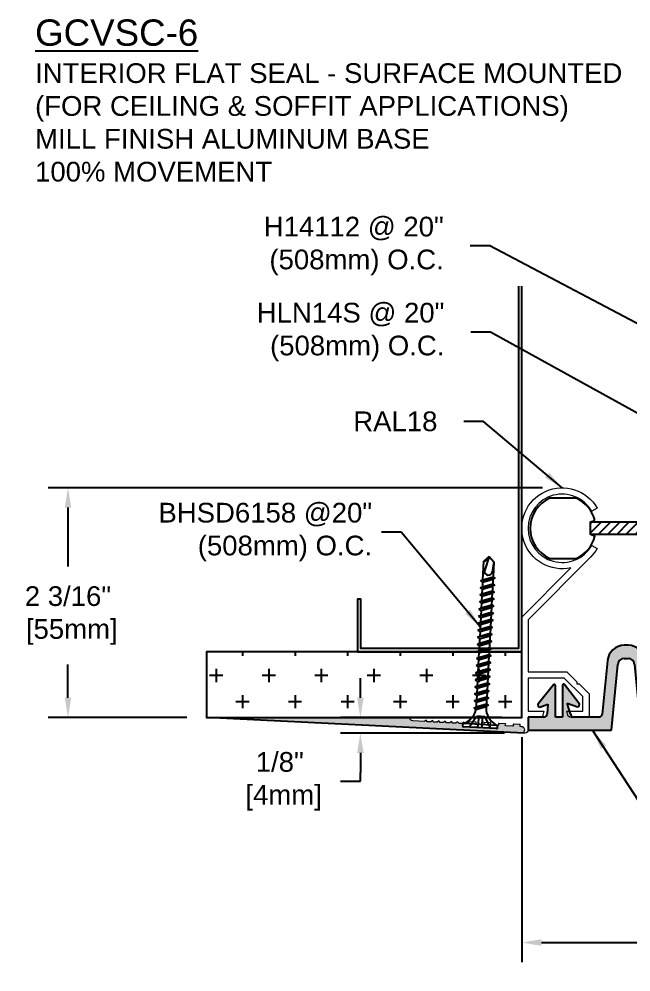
# Model space of a CAD drawing. Header units: inches. Extents: x 85.5 to 101.1, y 9.7 to 19.3.
# Drawn here: x 85.54 to 91.36, y 10.08 to 19.15 of the extents above; entities that cross this region are included whole.
import ezdxf

# ---------------------------------------------------------------- set-up
doc = ezdxf.new("R2010")
doc.units = ezdxf.units.IN
doc.header["$MEASUREMENT"] = 0
doc.linetypes.add('HIDDEN2', pattern=[0.1875, 0.125, -0.0625])
for name, color, linetype in [('Anchors', 4, 'Continuous'), ('Conditions', 1, 'Continuous'), ('Dimensions', 3, 'Continuous'), ('Fillers', 2, 'Continuous'), ('Metals', 7, 'Continuous'), ('TEXT', 2, 'Continuous')]:
    doc.layers.add(name, color=color, linetype=linetype)
doc.styles.add('ARIAL', font='arial.ttf')
doc.dimstyles.new('Arial', dxfattribs={"dimtxt": 0.1875, "dimasz": 0.1875, "dimexe": 0.1875, "dimexo": 0.1875, "dimgap": 0.1875, "dimtad": 0, "dimtih": 1, "dimtoh": 1, "dimdec": 4, "dimzin": 3, "dimdsep": 46, "dimlunit": 4, "dimtxsty": 'ARIAL', "dimcen": 0.1875, "dimadec": 0, "dimazin": 0, "dimtfac": 1, "dimtdec": 4, "dimtofl": 0, "dimtmove": 0, "dimatfit": 3, "dimfxl": 0, "dimfrac": 2, "dimtolj": 1, "dimtzin": 0, "dimarcsym": 0})

# ---------------------------------------------------------------- blocks, each defined once
blk = doc.blocks.new('RAL18')
at = {"color": 7, "linetype": 'Continuous', "lineweight": 15}
blk.add_lwpolyline([(0.4688645086923688, 1.424245100921106, -1.974984805638064), (0.7184197804570092, 1.992499999999997), (0.6664582562299413, 1.962499999999997, 3.732050807568894), (0.6664582562299417, 1.637499999999996), (0.7184197804570112, 1.607500000000001, -0.0655434628152386), (0.6572361107568208, 1.527763889243176), (0.05999999999999961, 0.9305277784863595), (0.05999999999999961, 0.4349999999999987), (0.4300000000000006, 0.4349999999999987), (0.5250344878854074, 0.3399655121145937), (0.5250344878854074, 0.318752308678997), (0.5462476913210041, 0.318752308678997), (0.6410000000000009, 0.2239999999999993), (0.6410000000000009, 0), (0.4693640881732146, 5.551115123125783e-17, -0.3394542588633697), (0.439420387558255, 0.02297660960182135), (0.4295, 0.05999999999999961), (0.5810000000000004, 0.05999999999999961), (0.5810000000000004, 0.1991471862576137), (0.4051471862576159, 0.375), (0.05999999999999961, 0.375), (0.05999999999999961, 0.05999999999999961), (0.2115, 0.05999999999999961), (0.2015796124417459, 0.02297660960182177, -0.3394542588633737), (0.1716359118267849, 0), (0.05999999999999961, 0), (0.0600000000000005, -0.1190000000000007, -0.4142135623730909), (0.02899999999999991, -0.1500000000000004), (0.02289979919597762, -0.1500000000000004, -0.6760221477094037), (0.01944149375209236, -0.1413888888888893, 0.6566978658793072), (-0.000341399230251227, -0.0880444020654334), (-0.01172715665295421, -0.08743435324436466, -0.5345111359507929), (-0.01597004754701192, -0.08028368554971), (-0.01308641663773535, -0.07425617014149737, 0.5345111359507592), (-0.01732930753179396, -0.06710550244684299), (-0.07724336805031129, -0.0638953074086217, 0.534511135950814), (-0.08222603952670315, -0.07055166952141256), (-0.08000297747823759, -0.07685280151065346, -0.5345111359507481), (-0.08498564895463101, -0.08350916362344485), (-0.1515266311961615, -0.07994389815518077, -0.5345111359507929), (-0.1557695220902193, -0.0727932304605261), (-0.1528858911809428, -0.06676571505231348, 0.5345111359507592), (-0.1571287820750014, -0.0596150473576591), (-0.2170428425935187, -0.05640485231943736, 0.5345111359507381), (-0.2220255140699106, -0.06306121443222867), (-0.2198024520214461, -0.06936234642146996, -0.5345111359508049), (-0.2247851234978384, -0.07601870853426096), (-0.291326105739369, -0.07245344306599767, -0.5345111359507682), (-0.2955689966334276, -0.06530277537134221), (-0.2926853657241499, -0.0592752599631297, 0.5345111359507106), (-0.2969282566182088, -0.05212459226847521), (-0.3568423171367261, -0.04891439723025347, 0.5345111359507381), (-0.361824988613118, -0.05557075934304478), (-0.359601926564654, -0.06187189133228621, -0.534511135950862), (-0.3645845980410458, -0.06852825344507707), (-0.4311255802825763, -0.06496298797681366, -0.5345111359507199), (-0.435368471176635, -0.05781232028215921), (-0.4324848402673576, -0.05178480487394659, 0.5345111359507592), (-0.4367277311614162, -0.04463413717929221), (-0.4966417916799335, -0.04142394214106958, 0.5345111359507381), (-0.5016244631563254, -0.04808030425386089), (-0.4994014011078612, -0.05438143624310228, -0.5345111359508585), (-0.5043840725842532, -0.06103779835589407), (-0.5353396705188196, -0.0593791975861464), (-0.5495156368888932, -0.04359813369696131), (-0.5652967007780791, -0.05777410006703487), (-0.5952537310373369, -0.05616900254792423), (-0.6094296974074105, -0.04038793865873913), (-0.6252107612965965, -0.05456390502881359), (-0.6551677915558543, -0.05295880750970294), (-0.6693437579259296, -0.03717774362051784), (-0.6851248218151138, -0.0513537099905923), (-0.7150818520743734, -0.04974861247148077), (-0.7292578184444469, -0.03396754858229656), (-0.7450388823336311, -0.04814351495237013), (-0.7749959125928907, -0.04653841743325948), (-0.7891718789629643, -0.03075735354407438), (-0.8049529428521485, -0.04493331991414884), (-0.834909973111408, -0.0433282223950382), (-0.8490859394814807, -0.0275471585058531), (-0.8648670033706658, -0.04172312487592755), (-0.8948240336299245, -0.04011802735681602), (-0.908999999999998, -0.02433696346763181), (-0.924781063889184, -0.03851292983770538), (-1.035658600769746, -0.03257211201190999, -0.398620837986327), (-1.064999999999999, -0.001616514077342757), (-1.064999999999999, 0), (0, 0), (0, 0.955380592228745)], format="xyb", close=True, dxfattribs=at)
blk = doc.blocks.new('*D13')
at = {"layer": 'Defpoints', "color": 0}
for p in [(90.3224107315539, 12.49997857216811), (96.32241073155389, 12.49997857216848), (90.3224107315539, 10.35832135248304)]:
    blk.add_point(p, dxfattribs=at)
at = {"layer": 'Dimensions', "color": 0, "lineweight": -2}
for p, q in [((90.3224107315539, 12.31247857216811), (90.3224107315539, 10.17082135248304)), ((96.32241073155389, 12.31247857216848), (96.32241073155389, 10.17082135248304)), ((90.5099107315539, 10.35832135248304), (92.61191283659886, 10.35832135248304)), ((96.13491073155389, 10.35832135248304), (94.06164851190582, 10.35832135248304))]:
    blk.add_line(p, q, dxfattribs=at)
at = {"layer": 'Dimensions', "color": 0}
for points in [[(90.5099107315539, 10.38957135248304), (90.5099107315539, 10.32707135248304), (90.3224107315539, 10.35832135248304)], [(96.13491073155389, 10.38957135248304), (96.13491073155389, 10.32707135248304), (96.32241073155389, 10.35832135248304)]]:
    blk.add_solid(points, dxfattribs=at)
at = {"layer": 'Dimensions', "color": 0, "insert": (93.33678067425234, 10.35832135248304), "char_height": 0.1875, "attachment_point": 5, "style": 'ARIAL'}
blk.add_mtext('\\A1;6"\\P [152mm]', dxfattribs=at)
blk = doc.blocks.new('*D14')
at = {"layer": 'Defpoints', "color": 0}
for p in [(90.70741073155389, 14.6849785721681), (86.0050622486363, 12.49997857216848), (87.32241073155389, 12.49997857216848)]:
    blk.add_point(p, dxfattribs=at)
at = {"layer": 'Dimensions', "color": 0, "lineweight": -2}
for p, q in [((90.51991073155389, 14.6849785721681), (85.8175622486363, 14.6849785721681)), ((86.0050622486363, 14.4974785721681), (86.0050622486363, 13.93539061464067)), ((86.0050622486363, 12.68747857216848), (86.0050622486363, 13.00513822719183)), ((87.13491073155389, 12.49997857216848), (85.8175622486363, 12.49997857216848))]:
    blk.add_line(p, q, dxfattribs=at)
at = {"layer": 'Dimensions', "color": 0}
for points in [[(85.9738122486363, 14.4974785721681), (86.0363122486363, 14.4974785721681), (86.0050622486363, 14.6849785721681)], [(85.9738122486363, 12.68747857216848), (86.0363122486363, 12.68747857216848), (86.0050622486363, 12.49997857216848)]]:
    blk.add_solid(points, dxfattribs=at)
at = {"layer": 'Dimensions', "color": 0, "insert": (86.0050622486363, 13.47026442091627), "char_height": 0.1875, "attachment_point": 5, "style": 'ARIAL'}
blk.add_mtext('\\A1;2 3/16"\\P [55mm]', dxfattribs=at)
blk = doc.blocks.new('SB12')
h = blk.add_hatch()
h.set_pattern_fill('ANSI31', color=256, scale=0.5, style=0)
h.set_pattern_definition([(45, (0, 0), (-0.04419417382415922, 0.04419417382415922), [])])
h.paths.add_polyline_path([(3.97333887663977, 6.768087441470902), (3.97333887663977, 6.648087441470913), (5.738826356915608, 6.648087441470913), (5.738826356915607, 6.678096078295983), (5.767649275938555, 6.697176361339647), (5.71000343789266, 6.718998521602167), (5.738826356915608, 6.738078804645831), (5.738826356915608, 6.768087441470901)])
h.paths.add_polyline_path([(5.808826356915607, 6.768087441470903), (5.808826356915607, 6.738078804645831), (5.780003437892662, 6.718998521602168), (5.837649275938555, 6.697176361339647), (5.808826356915608, 6.678096078295983), (5.808826356915608, 6.648087441470912), (6.825783235019199, 6.648087441470912), (6.825783235019199, 6.678096078295983), (6.854606154042147, 6.697176361339648), (6.796960315996253, 6.718998521602167), (6.8257832350192, 6.738078804645832), (6.8257832350192, 6.768087441470902)])
h.paths.add_polyline_path([(6.895783235019199, 6.768087441470902), (6.895783235019199, 6.738078804645832), (6.866960315996254, 6.718998521602168), (6.924606154042147, 6.697176361339648), (6.8957832350192, 6.678096078295984), (6.895783235019201, 6.648087441470913), (9.136470528118641, 6.648087441470911), (9.136470528118641, 6.768087441470903)])
for p, q in [((5.738826356915607, 6.838111356525239), (5.738826356915607, 6.738078804645831)), ((5.808826356915607, 6.838111356525239), (5.808826356915607, 6.738078804645831)), ((6.825783235019199, 6.838111356525239), (6.825783235019199, 6.738078804645831)), ((6.895783235019199, 6.838111356525239), (6.895783235019199, 6.738078804645831)), ((5.738826356915607, 6.738078804645831), (5.71000343789266, 6.718998521602167)), ((5.767649275938553, 6.697176361339647), (5.71000343789266, 6.718998521602167)), ((5.808826356915607, 6.738078804645831), (5.780003437892661, 6.718998521602167)), ((5.837649275938554, 6.697176361339647), (5.780003437892661, 6.718998521602167)), ((6.825783235019199, 6.738078804645831), (6.796960315996253, 6.718998521602167)), ((6.854606154042146, 6.697176361339647), (6.796960315996253, 6.718998521602167)), ((6.895783235019199, 6.738078804645831), (6.866960315996253, 6.718998521602167)), ((6.924606154042146, 6.697176361339647), (6.866960315996253, 6.718998521602167)), ((5.738826356915607, 6.678096078295983), (5.767649275938553, 6.697176361339647)), ((5.738826356915607, 6.678096078295983), (5.738826356915607, 6.578063526416575)), ((5.808826356915607, 6.678096078295983), (5.837649275938554, 6.697176361339647)), ((5.808826356915607, 6.678096078295983), (5.808826356915607, 6.578063526416575)), ((6.825783235019199, 6.678096078295983), (6.854606154042146, 6.697176361339647)), ((6.825783235019199, 6.678096078295983), (6.825783235019199, 6.578063526416575)), ((6.895783235019199, 6.678096078295983), (6.924606154042146, 6.697176361339647)), ((6.895783235019199, 6.678096078295983), (6.895783235019199, 6.578063526416575))]:
    blk.add_line(p, q)
for points in [[(4.014366140256628, 6.7824342654869, 0.233897114275723), (3.835838876639774, 6.994498422405647), (3.585838876639773, 6.994498422405639, 0.6546536707079772), (3.585838876639773, 6.42167646053616), (3.835838876639774, 6.42167646053616, 0.2338971142757231), (4.014366140256628, 6.633740617454899), (3.97333887663977, 6.648087441470912), (3.97333887663977, 6.768087441470902)], [(9.136470528118641, 6.782434265486904), (8.628222041641648, 6.7824342654869, -0.2338971142757231), (8.806749305258498, 6.994498422405647), (9.056749305258498, 6.994498422405639, -0.6546536707079772), (9.056749305258498, 6.421676460536167), (8.806749305258498, 6.421676460536167, -0.2338971142757231), (8.628222041641648, 6.633740617454899), (9.136470528118641, 6.63374061745491)]]:
    blk.add_lwpolyline(points, format="xyb", close=True)
for points in [[(3.97333887663977, 6.768087441470902), (5.738826356915607, 6.768087441470902)], [(5.808826356915607, 6.768087441470902), (6.825783235019199, 6.768087441470902)], [(6.895783235019199, 6.768087441470902), (9.136470528118641, 6.768087441470902)], [(5.738826356915607, 6.648087441470912), (3.97333887663977, 6.648087441470912)], [(6.825783235019199, 6.648087441470912), (5.808826356915607, 6.648087441470912)], [(9.136470528118641, 6.648087441470912), (6.895783235019199, 6.648087441470912)]]:
    blk.add_lwpolyline(points)
blk = doc.blocks.new('VS600S')
blk.add_hatch(color=256).paths.add_polyline_path([(5.682736587086522, 5.409822675387366, -0.3888787318530627), (5.744500658368212, 5.466419019337026), (5.788383303861428, 5.466419019337026, -0.3888787318529865), (5.85014737514312, 5.409822675387378), (5.912739645991965, 4.782264745836432), (6.723305880795453, 4.78226474583643), (6.7858981516443, 5.409822675387379, -0.3888787318529828), (6.847662222925992, 5.466419019337026), (6.891544868419208, 5.466419019337026, -0.3888787318530511), (6.953308939700897, 5.409822675387367), (7.015901210549743, 4.782264745836431), (7.472167445353229, 4.78226474583643), (7.534759716202077, 5.409822675387373, -0.3888787318530209), (7.596523787483768, 5.466419019337026), (7.640406432976983, 5.466419019337026, -0.388878731852903), (7.702170504258669, 5.4098226753874), (7.764762775107518, 4.782264745836431), (8.221029009911001, 4.78226474583643), (8.28362128075985, 5.409822675387379, -0.3888787318529828), (8.345385352041541, 5.466419019337026), (8.383930237306025, 5.466419019337026, -0.3888787318528728), (8.445694308587713, 5.409822675387406), (8.508286579436561, 4.78226474583643), (9.31710329817688, 4.782264745836688), (9.317103298176882, 4.907264745836689), (9.162041794857535, 4.907264745836689, -0.4142135623732294), (9.131041794857543, 4.938264745836695), (9.107093531467712, 5.032264745836689), (9.201807138805883, 5.002138042918531, 0.6848252874135616), (9.215288721875071, 5.036911225309258), (9.074175784051763, 5.215726338123105, 0.6766196696943778), (9.056942228610323, 5.208821580656283), (9.056942228610321, 4.907264745836688), (8.986942228610301, 4.907264745836689), (8.986942228610301, 5.212294079385138, 0.6375892073343804), (8.970503051338426, 5.219945026781453), (8.824884080327095, 5.039122760699688, 0.6996576965697484), (8.837762434870868, 5.00382086590705), (8.91734760951383, 5.039428499735224), (8.912842627843103, 4.938264745836695, -0.4142135623730448), (8.88184262784311, 4.907264745836696), (8.835872808987109, 4.907264745836689), (8.628265069669405, 4.907264745836696, -0.3882636441144899), (8.597388880006768, 4.935496910597841), (8.545313778396885, 5.443538249662139, 0.3888787318530066), (8.383930237306027, 5.591419019337025), (8.345385352041543, 5.591419019337025, 0.3888787318529264), (8.184001810950683, 5.44353824966218), (8.131926709340789, 4.935496910597743, -0.3882636441149132), (8.101050519678017, 4.907264745836431), (7.900895892509258, 4.907264745836431), (7.884742007576889, 4.907264745836431, -0.3862787949787637), (7.853885662599669, 4.935283810639771), (7.801789974067843, 5.443538249662132, 0.3888787318530246), (7.640406432976981, 5.591419019337028), (7.596523787483767, 5.591419019337028, 0.3888787318530101), (7.435140246392904, 5.443538249662138), (7.383065144783007, 4.935496910597706, -0.3882636441145956), (7.352188955120239, 4.907264745836431), (7.135879700782729, 4.907264745836437, -0.388263644114567), (7.105003511119968, 4.935496910597705), (7.052928409510071, 5.443538249662143, 0.388878731853), (6.891544868419206, 5.591419019337028), (6.847662222925994, 5.591419019337028, 0.3888787318530056), (6.686278681835129, 5.443538249662139), (6.634203580225229, 4.935496910597701, -0.3882636441594083), (6.603327390567144, 4.907264745836432), (6.464015074301652, 4.907264745836777, -0.4142135623724992), (6.433015074301736, 4.938264745836783), (6.407836500195728, 5.024925057816484), (6.498327584589718, 4.984760476064, 0.6848252874133787), (6.511809167658916, 5.019533658454721), (6.355561104481659, 5.204192553144157, 0.6766196696941819), (6.338327549040226, 5.19728779567733), (6.353015074301723, 4.907264745836777), (6.283015074301701, 4.907264745836777), (6.295604361354705, 5.199711764052338, 0.6375892073343244), (6.279165184082827, 5.207362711448645), (6.124326364382669, 5.016399484161036, 0.6996576965697481), (6.137204718926441, 4.981097589368396), (6.225045246324088, 5.021290256607978), (6.225046308869722, 5.021294261043078), (6.225053492208201, 5.021292355000212), (6.225053997961719, 5.021294261042713), (6.225045246324087, 5.021290256607977), (6.203022749897253, 4.938293672993585, -0.0002332835635085085), (6.203022763393715, 4.938264745836433), (6.212453223228932, 4.973805491674958), (6.212445534136837, 4.973805491674958), (6.212452717475317, 4.973803585632092), (6.203022763393715, 4.938264745836433, -0.4142135623730195), (6.172022763393714, 4.907264745836438), (6.032718136224958, 4.907264745836432, -0.3882636441146641), (6.00184194656219, 4.935496910597712), (5.94976684495229, 5.443538249662145, 0.3888787318529954), (5.788383303861426, 5.591419019337028), (5.744500658368214, 5.591419019337028, 0.3888787318530041), (5.583117117277349, 5.44353824966214), (5.531042015667452, 4.935496910597707, -0.3882636441145745), (5.500165826004691, 4.907264745836438), (5.283856571667181, 4.907264745836432, -0.388263644114603), (5.252980382004413, 4.935496910597708), (5.200905280394516, 5.443538249662136, 0.3888787318530158), (5.039521739303653, 5.591419019337028), (4.995639093810439, 5.591419019337028, 0.3888787318530232), (4.834255552719577, 5.443538249662133), (4.782159864187761, 4.935283810639859, -0.3862787949795943), (4.751303519210533, 4.907264745836432), (4.735149634278162, 4.907264745836432), (4.534995007109403, 4.907264745836432, -0.3882636441145646), (4.504118817446635, 4.935496910597705), (4.452043715836741, 5.443538249662146, 0.388878731852989), (4.290660174745879, 5.591419019337025), (4.25211528948139, 5.591419019337025, 0.3888787318529848), (4.090731748390528, 5.443538249662149), (4.038656646780632, 4.935496910597691, -0.3882636441149855), (4.007780457117805, 4.907264745836326), (3.907234818679051, 4.907264745836333), (3.754397036256314, 4.907264745836333, -0.3183450997018038), (3.729584477890803, 4.938264745836332), (3.697668325857094, 5.038990185237997), (3.796587620446332, 5.005703229748228, 0.6996576965697402), (3.809465974990105, 5.041005124540868), (3.669410382840818, 5.219945026781087, 0.6375892073344641), (3.652971205568941, 5.212294079384774), (3.652971205568941, 4.907264745836326), (3.582971205568918, 4.907264745836326), (3.582971205568919, 5.20882158065592, 0.6766196696942588), (3.565737650127481, 5.215726338122744), (3.419653821526988, 5.037264745836329, 0.6848252874134043), (3.433135404596182, 5.002491563445608), (3.510616058612656, 5.032264745836326), (3.502971205568928, 4.938264745836332, -0.4142135623730951), (3.471971205568929, 4.907264745836333), (3.317103298176812, 4.907264745836333), (3.31710329817689, 4.78226474583643), (4.127758947350852, 4.78226474583643), (4.190351218199704, 5.40982267538737, -0.3888787318530486), (4.252115289481398, 5.466419019337027), (4.290660174745881, 5.466419019337026, -0.3888787318529782), (4.352424246027571, 5.409822675387378), (4.415016516876417, 4.78226474583643), (4.871282751679904, 4.782264745836432), (4.933875022528747, 5.409822675387364, -0.3888787318530785), (4.995639093810438, 5.466419019337027), (5.039521739303653, 5.466419019337026, -0.3888787318526777), (5.101285810585336, 5.409822675387445), (5.163878081434192, 4.78226474583643), (5.620144316237678, 4.782264745836432)])
at = {"layer": 'Fillers'}
blk.add_lwpolyline([(7.702170504258671, 5.40982267538738), (7.764762775107517, 4.782264745836431), (8.221029009911003, 4.78226474583643), (8.28362128075985, 5.40982267538738, -0.3888787318529873), (8.345385352041543, 5.466419019337026), (8.383930237306028, 5.466419019337026, -0.3888787318529742), (8.445694308587715, 5.40982267538738), (8.508286579436561, 4.78226474583643), (9.317103298176882, 4.782264745836688), (9.317103298176882, 4.907264745836689), (9.16204179485752, 4.907264745836689, -0.414213562373095), (9.131041794857543, 4.938264745836695), (9.10709353146771, 5.032264745836689), (9.201807138805881, 5.002138042918532, 0.6848252874134491), (9.215288721875075, 5.036911225309255), (9.074175784051759, 5.215726338123109, 0.676619669694249), (9.056942228610323, 5.208821580656282), (9.056942228610323, 4.907264745836689), (8.986942228610301, 4.907264745836689), (8.986942228610301, 5.212294079385136, 0.6375892073345459), (8.970503051338424, 5.219945026781451), (8.824884080327095, 5.039122760699688, 0.6996576965697482), (8.837762434870868, 5.00382086590705), (8.91734760951383, 5.039428499735224), (8.912842627843103, 4.938264745836695, -0.414213562373095), (8.881842627843104, 4.907264745836696), (8.835872808987109, 4.907264745836689), (8.628265069669553, 4.907264745836696, -0.3882636441145582), (8.597388880006783, 4.935496910597704), (8.545313778396885, 5.443538249662147, 0.3888787318529903), (8.383930237306028, 5.591419019337025), (8.345385352041543, 5.591419019337025, 0.3888787318529864), (8.18400181095068, 5.443538249662147), (8.131926709340785, 4.935496910597704, -0.3882636441145653), (8.101050519678015, 4.907264745836431), (7.900895892509258, 4.907264745836431), (7.884742007576886, 4.907264745836431, -0.3862787949800069), (7.853885662599655, 4.935283810639906), (7.801789974067841, 5.443538249662147, 0.3888787318529906), (7.640406432976985, 5.591419019337028), (7.596523787483765, 5.591419019337028, 0.3888787318529909), (7.435140246392905, 5.443538249662147), (7.383065144783007, 4.935496910597704, -0.3882636441145565), (7.352188955120241, 4.907264745836431), (7.135879700782731, 4.907264745836437, -0.3882636441145685), (7.105003511119968, 4.935496910597704), (7.05292840951007, 5.443538249662147, 0.3888787318529912), (6.891544868419206, 5.591419019337028), (6.847662222925994, 5.591419019337028, 0.3888787318529911), (6.68627868183513, 5.443538249662147), (6.634203580225229, 4.935496910597704, -0.3882636441145581), (6.60332739057198, 4.907264745836432), (6.464015074301713, 4.907264745836777, -0.4142135623730784), (6.433015074301736, 4.938264745836783), (6.407836500195728, 5.024925057816482), (6.498327584589717, 4.984760476064, 0.6848252874134466), (6.511809167658914, 5.019533658454723), (6.355561104481659, 5.204192553144157, 0.6766196696941819), (6.338327549040226, 5.19728779567733), (6.353015074301723, 4.907264745836777), (6.283015074301701, 4.907264745836777), (6.295604361354705, 5.199711764052331, 0.6375892073345385), (6.279165184082828, 5.207362711448646), (6.124326364382668, 5.016399484161035, 0.699657696569719), (6.137204718926441, 4.981097589368396), (6.225053997961719, 5.021294261042714), (6.203022763393715, 4.938264745836433, -0.4142135623730615), (6.172022763393709, 4.907264745836438), (6.032718136224954, 4.907264745836432, -0.3882636441145551), (6.001841946562191, 4.935496910597704), (5.94976684495229, 5.443538249662147, 0.3888787318529912), (5.788383303861426, 5.591419019337028), (5.744500658368214, 5.591419019337028, 0.3888787318529911), (5.58311711727735, 5.443538249662147), (5.531042015667452, 4.935496910597704, -0.3882636441145683), (5.50016582600469, 4.907264745836438), (5.283856571667179, 4.907264745836432, -0.3882636441145564), (5.252980382004413, 4.935496910597704), (5.200905280394515, 5.443538249662147, 0.3888787318529908), (5.039521739303655, 5.591419019337028), (4.995639093810436, 5.591419019337028, 0.3888787318529907), (4.834255552719579, 5.443538249662147), (4.782159864187765, 4.935283810639907, -0.3862787949800308), (4.751303519210534, 4.907264745836432), (4.735149634278162, 4.907264745836432), (4.534995007109405, 4.907264745836432, -0.3882636441145735), (4.504118817446635, 4.935496910597704), (4.452043715836741, 5.443538249662147, 0.3888787318529908), (4.290660174745877, 5.591419019337025), (4.252115289481392, 5.591419019337025, 0.3888787318529909), (4.090731748390528, 5.443538249662147), (4.038656646780634, 4.935496910597704, -0.3882636441145709), (4.007780457117864, 4.907264745836326), (3.907234818679051, 4.907264745836333), (3.754397036256314, 4.907264745836333, -0.3183450997018066), (3.729584477890803, 4.938264745836332), (3.697668325857094, 5.038990185237996), (3.796587620446331, 5.005703229748228, 0.6996576965697482), (3.809465974990105, 5.041005124540868), (3.669410382840818, 5.219945026781087, 0.6375892073345266), (3.652971205568941, 5.212294079384773), (3.652971205568941, 4.907264745836326), (3.582971205568919, 4.907264745836326), (3.582971205568919, 5.208821580655918, 0.6766196696942264), (3.565737650127482, 5.215726338122746), (3.419653821526989, 5.03726474583633, 0.6848252874134382), (3.433135404596182, 5.002491563445608), (3.510616058612657, 5.032264745836326), (3.502971205568928, 4.938264745836332, -0.414213562373095), (3.471971205568929, 4.907264745836333), (3.317103298176812, 4.907264745836333), (3.317103298176891, 4.78226474583643), (4.127758947350852, 4.78226474583643), (4.190351218199705, 5.40982267538738, -0.3888787318529741), (4.252115289481392, 5.466419019337027), (4.290660174745877, 5.466419019337026, -0.3888787318529873), (4.352424246027571, 5.40982267538738), (4.415016516876417, 4.78226474583643), (4.871282751679903, 4.782264745836432), (4.933875022528749, 5.40982267538738, -0.3888787318529899), (4.995639093810436, 5.466419019337027), (5.039521739303652, 5.466419019337026, -0.3888787318529865), (5.101285810585342, 5.40982267538738), (5.163878081434191, 4.78226474583643), (5.620144316237678, 4.782264745836432), (5.682736587086524, 5.40982267538738, -0.3888787318529858), (5.74450065836821, 5.466419019337026), (5.788383303861426, 5.466419019337026, -0.3888787318529873), (5.85014737514312, 5.40982267538738), (5.912739645991966, 4.782264745836432), (6.723305880795454, 4.78226474583643), (6.7858981516443, 5.40982267538738, -0.3888787318529873), (6.847662222925994, 5.466419019337026), (6.89154486841921, 5.466419019337026, -0.3888787318529858), (6.953308939700896, 5.40982267538738), (7.015901210549742, 4.782264745836431), (7.472167445353229, 4.78226474583643), (7.534759716202078, 5.40982267538738, -0.3888787318529865), (7.596523787483768, 5.466419019337026), (7.640406432976985, 5.466419019337026, -0.3888787318529899)], format="xyb", close=True, dxfattribs=at)
blk = doc.blocks.new('*D15')
at = {"layer": 'Defpoints', "color": 0}
for p in [(88.78729445008534, 12.4999785721681), (90.3224107315539, 12.4999785721681), (90.34531053074988, 12.34997857216772)]:
    blk.add_point(p, dxfattribs=at)
at = {"layer": 'Dimensions', "color": 0, "lineweight": -2}
for p, q in [((88.78729445008534, 12.6874785721681), (88.78729445008534, 12.8749785721681)), ((90.1349107315539, 12.4999785721681), (88.59979445008534, 12.4999785721681)), ((90.15781053074988, 12.34997857216772), (88.59979445008534, 12.34997857216772)), ((88.78729445008534, 12.16247857216772), (88.78729445008534, 11.97497857216772)), ((88.78729445008534, 11.89253762713286), (88.78729445008534, 11.97497857216772)), ((88.59979445008534, 11.89253762713286), (88.78729445008534, 11.89253762713286))]:
    blk.add_line(p, q, dxfattribs=at)
at = {"layer": 'Dimensions', "color": 0}
for points in [[(88.75604445008534, 12.6874785721681), (88.81854445008534, 12.6874785721681), (88.78729445008534, 12.4999785721681)], [(88.75604445008534, 12.16247857216772), (88.81854445008534, 12.16247857216772), (88.78729445008534, 12.34997857216772)]]:
    blk.add_solid(points, dxfattribs=at)
at = {"layer": 'Dimensions', "color": 0, "insert": (88.02060362471018, 11.89253762713287), "char_height": 0.1875, "attachment_point": 5, "style": 'ARIAL'}
blk.add_mtext('\\A1;1/8"\\P [4mm]', dxfattribs=at)
blk = doc.blocks.new('BHSD6158')
for p, q in [((-0.1576875000000002, 0), (0.1576875000000002, 0)), ((-0.1655000000000002, -0.0078125), (-0.1655000000000002, -0.02318750000000058)), ((-0.1576875000000002, -0.03100000000000058), (0.1576875000000002, -0.03100000000000058)), ((0.1655000000000002, -0.0078125), (0.1655000000000002, -0.02318750000000058)), ((-0.04848868122466454, -0.2063291676203463), (-0.04848868122466476, -0.1655000000000006)), ((0.04848868122466388, -0.17265668700019), (-0.04848868122466454, -0.2063291676203463)), ((0.04848868122466388, -0.17265668700019), (0.04848868122466476, -0.1655000000000015)), ((0.06950000000000056, -0.1842877005588246), (0.04848868122466388, -0.17265668700019)), ((-0.069500000000001, -0.2179601811789809), (0.06950000000000056, -0.1842877005588246)), ((-0.069500000000001, -0.2179601811789809), (-0.04848868122466454, -0.2063291676203463)), ((-0.069500000000001, -0.2179601811789809), (-0.04848868122466454, -0.2295911947376164)), ((-0.069500000000001, -0.2853051424192916), (0.06950000000000056, -0.2516326617991353)), ((0.04848868122466388, -0.1959187141174601), (-0.04848868122466454, -0.2295911947376164)), ((-0.04848868122466454, -0.273674128860657), (-0.04848868122466454, -0.2295911947376164)), ((0.04848868122466388, -0.2400016482405007), (-0.04848868122466454, -0.273674128860657)), ((0.04848868122466388, -0.2632636753577717), (-0.04848868122466454, -0.296936155977928)), ((0.06950000000000056, -0.1842877005588246), (0.04848868122466388, -0.1959187141174601)), ((0.04848868122466476, -0.2400016482405007), (0.04848868122466476, -0.1959187141174601)), ((0.06950000000000056, -0.2516326617991353), (0.04848868122466388, -0.2400016482405007)), ((0.06950000000000056, -0.2516326617991362), (0.04848868122466388, -0.2632636753577717)), ((0.04848868122466476, -0.3073466094808124), (0.04848868122466476, -0.2632636753577717)), ((-0.069500000000001, -0.2853051424192916), (-0.04848868122466454, -0.273674128860657)), ((-0.069500000000001, -0.2853051424192916), (-0.04848868122466454, -0.296936155977928)), ((-0.069500000000001, -0.3526501036596041), (0.06950000000000056, -0.3189776230394479)), ((-0.069500000000001, -0.3526501036596033), (-0.04848868122466454, -0.3410190901009678)), ((-0.069500000000001, -0.3526501036596041), (-0.04848868122466454, -0.3642811172182387)), ((-0.04848868122466454, -0.3410190901009678), (-0.04848868122466454, -0.296936155977928)), ((0.04848868122466388, -0.3073466094808124), (-0.04848868122466454, -0.3410190901009678)), ((0.04848868122466388, -0.3306086365980825), (-0.04848868122466454, -0.3642811172182387)), ((0.06950000000000056, -0.3189776230394479), (0.04848868122466388, -0.3073466094808124)), ((0.06950000000000056, -0.3189776230394479), (0.04848868122466388, -0.3306086365980825)), ((0.04848868122466476, -0.374691570721124), (0.04848868122466476, -0.3306086365980825)), ((-0.069500000000001, -0.4199950648999149), (0.06950000000000056, -0.3863225842797586)), ((-0.069500000000001, -0.4199950648999149), (-0.04848868122466454, -0.4083640513412803)), ((-0.069500000000001, -0.4199950648999149), (-0.04848868122466454, -0.4316260784585504)), ((-0.04848868122466454, -0.4083640513412803), (-0.04848868122466454, -0.3642811172182387)), ((0.04848868122466388, -0.374691570721124), (-0.04848868122466454, -0.4083640513412803)), ((0.04848868122466388, -0.397953597838395), (-0.04848868122466454, -0.4316260784585504)), ((-0.04848868122466454, -0.475709012581591), (-0.04848868122466454, -0.4316260784585504)), ((0.04848868122466388, -0.4420365319614357), (-0.04848868122466454, -0.475709012581591)), ((0.06950000000000056, -0.3863225842797586), (0.04848868122466388, -0.374691570721124)), ((0.06950000000000056, -0.3863225842797595), (0.04848868122466388, -0.397953597838395)), ((0.04848868122466476, -0.4420365319614348), (0.04848868122466476, -0.3979535978383941)), ((0.06950000000000056, -0.4536675455200712), (0.04848868122466388, -0.4420365319614357)), ((-0.069500000000001, -0.4873400261402265), (0.06950000000000056, -0.4536675455200712)), ((-0.069500000000001, -0.4873400261402265), (-0.04848868122466454, -0.475709012581591)), ((-0.069500000000001, -0.4873400261402265), (-0.04848868122466454, -0.498971039698862)), ((-0.069500000000001, -0.5546849873805382), (0.06950000000000056, -0.5210125067603819)), ((-0.069500000000001, -0.5546849873805382), (-0.04848868122466454, -0.5430539738219036)), ((0.04848868122466388, -0.4652985590787058), (-0.04848868122466454, -0.498971039698862)), ((-0.04848868122466454, -0.5430539738219036), (-0.04848868122466454, -0.498971039698862)), ((0.04848868122466388, -0.5093814932017473), (-0.04848868122466454, -0.5430539738219036)), ((0.04848868122466388, -0.5326435203190174), (-0.04848868122466454, -0.5663160009391728)), ((0.06950000000000056, -0.4536675455200712), (0.04848868122466388, -0.4652985590787058)), ((0.04848868122466476, -0.5093814932017473), (0.04848868122466476, -0.4652985590787058)), ((0.06950000000000056, -0.5210125067603819), (0.04848868122466388, -0.5093814932017473)), ((0.06950000000000056, -0.5210125067603819), (0.04848868122466388, -0.5326435203190174)), ((0.04848868122466476, -0.5767264544420581), (0.04848868122466476, -0.5326435203190165)), ((-0.069500000000001, -0.5546849873805382), (-0.04848868122466454, -0.5663160009391728)), ((-0.069500000000001, -0.6220299486208498), (0.06950000000000056, -0.5883574680006936)), ((-0.069500000000001, -0.6220299486208489), (-0.04848868122466454, -0.6103989350622143)), ((-0.069500000000001, -0.6220299486208498), (-0.04848868122466454, -0.6336609621794853)), ((-0.04848868122466454, -0.6103989350622143), (-0.04848868122466454, -0.5663160009391728)), ((0.04848868122466388, -0.576726454442059), (-0.04848868122466454, -0.6103989350622143)), ((0.04848868122466388, -0.599988481559329), (-0.04848868122466454, -0.6336609621794853)), ((-0.04848868122466454, -0.677743896302526), (-0.04848868122466454, -0.6336609621794853)), ((0.06950000000000056, -0.5883574680006936), (0.04848868122466388, -0.576726454442059)), ((0.06950000000000056, -0.5883574680006944), (0.04848868122466388, -0.599988481559329)), ((0.04848868122466476, -0.6440714156823697), (0.04848868122466476, -0.599988481559329)), ((-0.069500000000001, -0.6893749098611615), (0.06950000000000056, -0.6557024292410052)), ((-0.069500000000001, -0.6893749098611615), (-0.04848868122466454, -0.677743896302526)), ((-0.069500000000001, -0.6893749098611615), (-0.04848868122466454, -0.7010059234197961)), ((-0.069500000000001, -0.7567198711014731), (0.06950000000000056, -0.7230473904813168)), ((0.04848868122466388, -0.6440714156823706), (-0.04848868122466454, -0.677743896302526)), ((0.04848868122466388, -0.6673334427996407), (-0.04848868122466454, -0.7010059234197961)), ((-0.04848868122466454, -0.7450888575428376), (-0.04848868122466454, -0.7010059234197961)), ((0.04848868122466388, -0.7114163769226813), (-0.04848868122466454, -0.7450888575428376)), ((0.06950000000000056, -0.6557024292410052), (0.04848868122466388, -0.6440714156823706)), ((0.06950000000000056, -0.6557024292410052), (0.04848868122466388, -0.6673334427996407)), ((0.04848868122466476, -0.7114163769226813), (0.04848868122466476, -0.6673334427996398)), ((0.06950000000000056, -0.7230473904813168), (0.04848868122466388, -0.7114163769226813)), ((0.06950000000000056, -0.7230473904813177), (0.04848868122466388, -0.7346784040399523)), ((-0.069500000000001, -0.7567198711014722), (-0.04848868122466454, -0.7450888575428376)), ((-0.069500000000001, -0.7567198711014731), (-0.04848868122466454, -0.7683508846601086)), ((-0.069500000000001, -0.8240648323417847), (0.06950000000000056, -0.7903923517216285)), ((-0.069500000000001, -0.8240648323417847), (-0.04848868122466454, -0.8124338187831492)), ((0.04848868122466388, -0.7346784040399523), (-0.04848868122466454, -0.7683508846601086)), ((-0.04848868122466454, -0.8124338187831492), (-0.04848868122466454, -0.7683508846601086)), ((0.04848868122466388, -0.7787613381629939), (-0.04848868122466454, -0.8124338187831492)), ((0.04848868122466388, -0.8020233652802631), (-0.04848868122466454, -0.8356958459004193)), ((0.04848868122466476, -0.778761338162993), (0.04848868122466476, -0.7346784040399523)), ((0.06950000000000056, -0.7903923517216285), (0.04848868122466388, -0.7787613381629939)), ((0.06950000000000056, -0.7903923517216285), (0.04848868122466388, -0.8020233652802631)), ((0.04848868122466476, -0.8461062994033046), (0.04848868122466476, -0.8020233652802631)), ((-0.069500000000001, -0.8240648323417847), (-0.04848868122466454, -0.8356958459004193)), ((-0.069500000000001, -0.8914097935820955), (0.06950000000000056, -0.8577373129619392)), ((-0.069500000000001, -0.8914097935820955), (-0.04848868122466454, -0.8797787800234609)), ((-0.069500000000001, -0.8914097935820955), (-0.04848868122466454, -0.903040807140731)), ((-0.04848868122466454, -0.8797787800234609), (-0.04848868122466454, -0.8356958459004193)), ((0.04848868122466388, -0.8461062994033046), (-0.04848868122466454, -0.8797787800234609)), ((0.04848868122466388, -0.8693683265205756), (-0.04848868122466454, -0.903040807140731)), ((-0.04848868122466454, -0.9471237412637716), (-0.04848868122466454, -0.903040807140731)), ((0.06950000000000056, -0.8577373129619392), (0.04848868122466388, -0.8461062994033046)), ((0.06950000000000056, -0.8577373129619401), (0.04848868122466388, -0.8693683265205756)), ((0.04848868122466476, -0.9134512606436154), (0.04848868122466476, -0.8693683265205747)), ((-0.069500000000001, -0.958754754822408), (0.06950000000000056, -0.9250822742022518)), ((-0.069500000000001, -0.9587547548224071), (-0.04848868122466454, -0.9471237412637716)), ((-0.069500000000001, -0.958754754822408), (-0.04848868122466454, -0.9703857683810426)), ((-0.069500000000001, -1.026099716062719), (0.06950000000000056, -0.9924272354425625)), ((0.04848868122466388, -0.9134512606436163), (-0.04848868122466454, -0.9471237412637716)), ((0.04848868122466388, -0.9367132877608864), (-0.04848868122466454, -0.9703857683810426)), ((-0.04848868122466454, -1.014468702504084), (-0.04848868122466454, -0.9703857683810426)), ((0.04848868122466388, -0.9807962218839279), (-0.04848868122466454, -1.014468702504084)), ((0.06950000000000056, -0.9250822742022518), (0.04848868122466388, -0.9134512606436163)), ((0.06950000000000056, -0.9250822742022518), (0.04848868122466388, -0.9367132877608864)), ((0.04848868122466476, -0.9807962218839279), (0.04848868122466476, -0.9367132877608864)), ((0.06950000000000056, -0.9924272354425625), (0.04848868122466388, -0.9807962218839279)), ((0.06950000000000056, -0.9924272354425634), (0.04848868122466388, -1.004058249001198)), ((-0.069500000000001, -1.026099716062719), (-0.04848868122466454, -1.014468702504084)), ((-0.069500000000001, -1.026099716062719), (-0.04848868122466454, -1.037730729621354)), ((-0.069500000000001, -1.09344467730303), (0.06950000000000056, -1.059772196682874)), ((-0.069500000000001, -1.09344467730303), (-0.04848868122466454, -1.081813663744395)), ((0.04848868122466388, -1.004058249001198), (-0.04848868122466454, -1.037730729621354)), ((-0.04848868122466454, -1.081813663744395), (-0.04848868122466454, -1.037730729621354)), ((0.04848868122466388, -1.04814118312424), (-0.04848868122466454, -1.081813663744395)), ((0.04848868122466388, -1.07140321024151), (-0.04848868122466454, -1.105075690861666)), ((0.04848868122466476, -1.048141183124239), (0.04848868122466476, -1.004058249001198)), ((0.06950000000000056, -1.059772196682874), (0.04848868122466388, -1.04814118312424)), ((0.06950000000000056, -1.059772196682875), (0.04848868122466388, -1.07140321024151)), ((0.04848868122466476, -1.115486144364551), (0.04848868122466476, -1.07140321024151)), ((-0.069500000000001, -1.09344467730303), (-0.04848868122466454, -1.105075690861666)), ((-0.069500000000001, -1.160789638543342), (0.06950000000000056, -1.127117157923186)), ((-0.069500000000001, -1.160789638543342), (-0.04848868122466454, -1.149158624984707)), ((-0.069500000000001, -1.160789638543342), (-0.04848868122466454, -1.172420652101977)), ((-0.04848868122466454, -1.149158624984707), (-0.04848868122466454, -1.105075690861666)), ((0.04848868122466388, -1.115486144364551), (-0.04848868122466454, -1.149158624984707)), ((0.04848868122466388, -1.138748171481821), (-0.04848868122466454, -1.172420652101977)), ((-0.04848868122466454, -1.216503586225018), (-0.04848868122466454, -1.172420652101977)), ((0.06950000000000056, -1.127117157923186), (0.04848868122466388, -1.115486144364551)), ((0.06950000000000056, -1.127117157923186), (0.04848868122466388, -1.138748171481821)), ((0.04848868122466476, -1.182831105604862), (0.04848868122466476, -1.13874817148182)), ((-0.069500000000001, -1.228134599783654), (0.06950000000000056, -1.194462119163497)), ((-0.069500000000001, -1.228134599783653), (-0.04848868122466454, -1.216503586225018)), ((-0.069500000000001, -1.228134599783654), (-0.04848868122466454, -1.239765613342288)), ((-0.069500000000001, -1.295479561023965), (0.06950000000000056, -1.261807080403809)), ((0.04848868122466388, -1.182831105604862), (-0.04848868122466454, -1.216503586225018)), ((0.04848868122466388, -1.206093132722133), (-0.04848868122466454, -1.239765613342288)), ((-0.04848868122466454, -1.28384854746533), (-0.04848868122466454, -1.239765613342288)), ((0.04848868122466388, -1.250176066845174), (-0.04848868122466454, -1.28384854746533)), ((0.06950000000000056, -1.194462119163497), (0.04848868122466388, -1.182831105604862)), ((0.06950000000000056, -1.194462119163498), (0.04848868122466388, -1.206093132722133)), ((0.04848868122466476, -1.250176066845174), (0.04848868122466476, -1.206093132722133)), ((0.06950000000000056, -1.261807080403809), (0.04848868122466388, -1.250176066845174)), ((0.06950000000000056, -1.261807080403809), (0.04848868122466388, -1.273438093962445)), ((-0.069500000000001, -1.295479561023965), (-0.04848868122466454, -1.28384854746533)), ((-0.069500000000001, -1.295479561023965), (-0.04848868122466454, -1.3071105745826)), ((-0.069500000000001, -1.362824522264276), (0.06950000000000056, -1.329152041644121)), ((-0.069500000000001, -1.362824522264276), (-0.04848868122466454, -1.351193508705641)), ((0.04848868122466388, -1.273438093962445), (-0.04848868122466454, -1.3071105745826)), ((-0.04848868122466454, -1.351193508705641), (-0.04848868122466454, -1.3071105745826)), ((0.04848868122466388, -1.317521028085485), (-0.04848868122466454, -1.351193508705641)), ((0.04848868122466388, -1.340783055202756), (-0.04848868122466454, -1.374455535822912)), ((0.04848868122466476, -1.317521028085485), (0.04848868122466476, -1.273438093962444)), ((0.06950000000000056, -1.329152041644121), (0.04848868122466388, -1.317521028085485)), ((0.06950000000000056, -1.329152041644121), (0.04848868122466388, -1.340783055202756)), ((0.04848868122466476, -1.384865989325797), (0.04848868122466476, -1.340783055202755)), ((-0.069500000000001, -1.362824522264276), (-0.04848868122466454, -1.374455535822912)), ((-0.069500000000001, -1.430169483504589), (0.06950000000000056, -1.396497002884432)), ((-0.069500000000001, -1.430169483504588), (-0.04848868122466454, -1.418538469945953)), ((-0.069500000000001, -1.430169483504589), (-0.04848868122466454, -1.441800497063223)), ((-0.04848868122466454, -1.418538469945953), (-0.04848868122466454, -1.374455535822912)), ((0.04848868122466388, -1.384865989325797), (-0.04848868122466454, -1.418538469945953)), ((0.04848868122466388, -1.408128016443067), (-0.04848868122466454, -1.441800497063223)), ((-0.04848868122466454, -1.583715686000858), (-0.04848868122466454, -1.441800497063223)), ((0.06950000000000056, -1.396497002884432), (0.04848868122466388, -1.384865989325797)), ((0.06950000000000056, -1.396497002884432), (0.04848868122466388, -1.408128016443067)), ((0.04848868122466388, -1.408128016443067), (0.04848868122466388, -1.583715686000858)), ((-0.04848868122466454, -1.583715686000858), (-0.03851475676634619, -1.48866311471044)), ((0, -1.632204367225516), (0.03673308822869359, -1.493321968256132)), ((0, -1.632204367225521), (-0.04848868122466454, -1.583715686000858)), ((0, -1.632204367225521), (0.04848868122466388, -1.583715686000858))]:
    blk.add_line(p, q)
at = {"linetype": 'HIDDEN2'}
for p, q in [((-0.1025507999999999, 0), (-0.03820520000000016, -0.1105939999999999)), ((-0.01987357730477424, 0), (-0.01594512279393445, -0.1105939999999999)), ((0.01987357730477424, 0), (0.01594512279393445, -0.1105939999999999)), ((0.1025507999999999, 0), (0.03820520000000016, -0.1105939999999999)), ((0.03820520000000016, -0.1105939999999999), (-0.03820520000000016, -0.1105939999999999))]:
    blk.add_line(p, q, dxfattribs=at)
for centre, radius, start, end in [((-0.1576875000000002, -0.0078125), 0.0078125, 89.99999999999993, 180), ((0.1576875000000002, -0.0078125), 0.0078125, 0, 89.99999999999993), ((-0.1576875000000002, -0.02318750000000058), 0.0078125, 180, 270), ((-0.2432404083221942, -0.2120378627698312), 0.200234881773017, 13.43937493853046, 64.7060269520604), ((0.2432404083221944, -0.2120378627698329), 0.2002348817730178, 115.2939730479394, 166.5606250614689), ((0.1576875000000002, -0.02318750000000058), 0.0078125, 270, 0), ((-0.0009449480598411331, -1.491866564699196), 0.03770613501903679, 357.787914321601, 175.1263717298316), ((0.06189352320749975, -1.645609209208358), 0.06332849282607467, 102.2203289695197, 167.7796710304749)]:
    blk.add_arc(centre, radius, start, end)

msp = doc.modelspace()

# ---------------------------------------------------------------- hatches: boundary and pattern name
at = {"layer": 'Conditions'}
h = msp.add_hatch(dxfattribs=at)
h.set_pattern_fill('CROSS', color=256, style=0)
h.set_pattern_definition([(180, (96.22802295897138, 17.64960485225917), (-0.25, -0.25), [0.125, -0.375]), (270, (96.16552295897138, 17.71210485225917), (0.25, -0.25), [0.125, -0.375])])
h.paths.add_polyline_path([(87.32241073155389, 12.49997857216848), (90.32241073155389, 12.49997857216848), (90.32241073155389, 12.59997857216849), (90.32241073155387, 13.12497857216848), (88.75991073155389, 13.12497857216848), (87.32241073155389, 13.12497857216848)])
h = msp.add_hatch(color=256, dxfattribs=at)
h.dxf.hatch_style = 1
h.paths.add_polyline_path([(89.76227241441694, 12.4341012142786, -0.4142135623729896), (89.77048308231535, 12.44149413286072, 0.01540778479528524), (89.7817489888271, 12.44652404732344), (89.77289509466499, 12.45638043847115), (89.75711403077581, 12.44220447210107), (89.72715700051654, 12.44380956962017), (89.71298103414648, 12.45959063350937), (89.69719997025729, 12.44541466713929), (89.66724293999803, 12.4470197646584), (89.65306697362796, 12.46280082854759), (89.63728590973878, 12.44862486217751), (89.60732887947952, 12.45022995969662), (89.59315291310944, 12.46601102358581), (89.57737184922026, 12.45183505721574), (89.54741481896099, 12.45344015473485), (89.53323885259093, 12.46922121862403), (89.51745778870173, 12.45504525225396), (89.48750075844248, 12.45665034977307), (89.4733247920724, 12.47243141366225), (89.45754372818323, 12.45825544729218), (89.42758669792397, 12.45986054481129), (89.41341073155388, 12.47564160870047), (89.3976296676647, 12.4614656423304), (89.28675213078415, 12.46740646015619, -0.3986208379863219), (89.25741073155389, 12.49836205809077), (89.25741073155389, 12.49997857216848), (87.32241073155387, 12.49997857216848), (90.34531053074983, 12.3499785721681, -0.6760221477068059), (90.34185222530598, 12.35858968327922, 0.656697865879341), (90.32206933232364, 12.41193417010267), (90.31068357490093, 12.41254421892374, -0.5345111359510317), (90.30644068400687, 12.4196948866184), (90.30932431491615, 12.4257224020266, 0.5345111359510197), (90.30508142402209, 12.43287306972126), (90.24516736350358, 12.43608326475948, 0.534511135950793), (90.24018469202719, 12.42942690264669), (90.24240775407566, 12.42312577065745, -0.534511135950794), (90.23742508259926, 12.41646940854466), (90.17088410035772, 12.42003467401292, -0.5345111359506579), (90.16664120946368, 12.42718534170757), (90.16952484037294, 12.43321285711579, 0.5345111359506589), (90.1652819494789, 12.44036352481044), (90.10536788896036, 12.44357371984867, 0.5345111359507884), (90.10038521748397, 12.43691735773588), (90.10260827953243, 12.43061622574664, -0.5345111359507757), (90.09762560805605, 12.42395986363384), (90.08780174285855, 12.42448622627794, -0.325488145974662), (90.0928187904207, 12.41677801276219), (90.09201412509347, 12.40142408366534, -0.4142135623731933), (90.08380345719505, 12.39403116508321), (89.76886066767182, 12.41053661728333, -0.4142135623731348), (89.76146774908969, 12.41874728518175)])

# ---------------------------------------------------------------- linework, layer by layer
msp.add_line((90.34531053074986, 12.3499785721681), (87.32241073155387, 12.49997857216848), dxfattribs=at)
for points in [[(90.29116073155389, 16.6029755360932), (90.29116073155389, 13.15622857216848), (88.79116073155389, 13.15622857216848), (88.79116073155389, 13.62497857216848), (88.75991073155389, 13.62497857216848), (88.75991073155389, 13.12497857216848), (90.32241073155389, 13.12497857216848), (90.32241073155389, 16.6029755360932)], [(90.32241073155389, 13.12497857216848), (87.32241073155389, 13.12497857216848), (87.32241073155389, 12.49997857216848), (90.32241073155389, 12.49997857216848), (90.32241073155389, 13.12497857216848)]]:
    msp.add_lwpolyline(points, dxfattribs=at)

# ---------------------------------------------------------------- block references
at = {"layer": 'Anchors'}
msp.add_blockref('SB12', (87.00510593558649, 7.591891130697197), dxfattribs=at)
at = {"layer": 'Anchors', "rotation": 177}
msp.add_blockref('BHSD6158', (89.92633206243343, 12.40228389118327), dxfattribs=at)
at = {"layer": 'Fillers', "xscale": 0.9791699999999999}
msp.add_blockref('VS600S', (87.13440269507808, 7.595713826331721), dxfattribs=at)
at = {"layer": 'Metals'}
msp.add_blockref('RAL18', (90.3224107315539, 12.4999785721681), dxfattribs=at)

# ---------------------------------------------------------------- texts
at = {"layer": 'TEXT', "style": 'ARIAL'}
for s, insert, char_height, width, attachment_point in [('{\\H0.66667x;\\LGCVSC-6\\P\\H0.75x;\\lINTERIOR FLAT SEAL - SURFACE MOUNTED\\P(FOR CEILING & SOFFIT APPLICATIONS)\\PMILL FINISH ALUMINUM BASE\\P100% MOVEMENT}', (85.69215568628476, 19.14154989342349), 0.375, 8.97855728058704, 1), ('H14112 @ 20"\\P(508mm) O.C.', (89.58081035893406, 16.98612070842921), 0.1875, 3.153979460479832, 6), ('HLN14S @ 20"\\P(508mm) O.C.', (89.5869691417272, 16.16725704560986), 0.1875, 3.560770961927574, 6), ('RAL18', (89.52065144930836, 15.31653913228524), 0.1875, 1.204655823856456, 6)]:
    msp.add_mtext(s, dxfattribs=dict(at, insert=insert, char_height=char_height, width=width, attachment_point=attachment_point))
at = {"layer": 'TEXT', "insert": (88.8991620062724, 14.26416298289341), "char_height": 0.1875, "attachment_point": 6, "style": 'ARIAL'}
msp.add_mtext('BHSD6158 @20"\\P(508mm) O.C.', dxfattribs=at)

# ---------------------------------------------------------------- dimensions: what is measured, and where the dimension line sits
at = {"layer": 'Dimensions'}
for base, p1, p2, override, picture, middle in [((86.0050622486363, 12.49997857216848), (90.70741073155389, 14.6849785721681), (87.32241073155389, 12.49997857216848), {"dimpost": '\\X'}, '*D14', (86.0050622486363, 13.47026442091627)), ((88.78729445008534, 12.4999785721681), (90.34531053074988, 12.34997857216772), (90.3224107315539, 12.4999785721681), {"dimpost": '\\X', "dimtmove": 1}, '*D15', (88.34572519032557, 11.89253762713287))]:
    dim = msp.add_linear_dim(base=base, p1=p1, p2=p2, angle=90, dimstyle='Arial', override=override, dxfattribs=at)
    dim.commit()
    dim.dimension.update_dxf_attribs({"geometry": picture, "text_midpoint": middle, "dimtype": 160})
dim = msp.add_linear_dim(base=(90.3224107315539, 10.35832135248304), p1=(96.32241073155389, 12.49997857216848), p2=(90.3224107315539, 12.49997857216811), dimstyle='Arial', override={"dimpost": '\\X'}, dxfattribs=at)
dim.commit()
dim.dimension.update_dxf_attribs({"geometry": '*D13', "text_midpoint": (93.33678067425234, 10.35832135248304), "dimtype": 160})

# ---------------------------------------------------------------- leaders
at = {"layer": 'TEXT', "annotation_type": 0, "has_hookline": 1}
for points, hookline_direction, text_width in [([(93.2374107315539, 15.2898857437995), (90.01831035893406, 16.98612070842921), (89.83081035893406, 16.98612070842921)], 1, 1.680081855388813), ([(93.08791073155389, 14.47083029108882), (90.0244691417272, 16.16725704560986), (89.8369691417272, 16.16725704560986)], 1, 1.752600613915416), ([(90.70741073155389, 14.6849785721681), (89.95815144930836, 15.31653913228524), (89.77065144930836, 15.31653913228524)], 1, 0.7688011596180082), ([(90.9998938671, 12.37415587653374), (91.72050432710104, 11.26263806658184), (91.90800432710104, 11.26263806658184)], 0, 0.9463250341064119)]:
    msp.add_leader(points, dimstyle='Arial', override={"dimgap": 0.25, "dimtad": 0}, dxfattribs=dict(at, hookline_direction=hookline_direction, text_width=text_width))
at = {"layer": 'TEXT'}
msp.add_leader([(89.92808718015728, 13.36226240743416), (89.1766620062724, 14.26416298289341), (88.9891620062724, 14.26416298289341)], dimstyle='Arial', dxfattribs=at)

doc.saveas('drawing.dxf')
